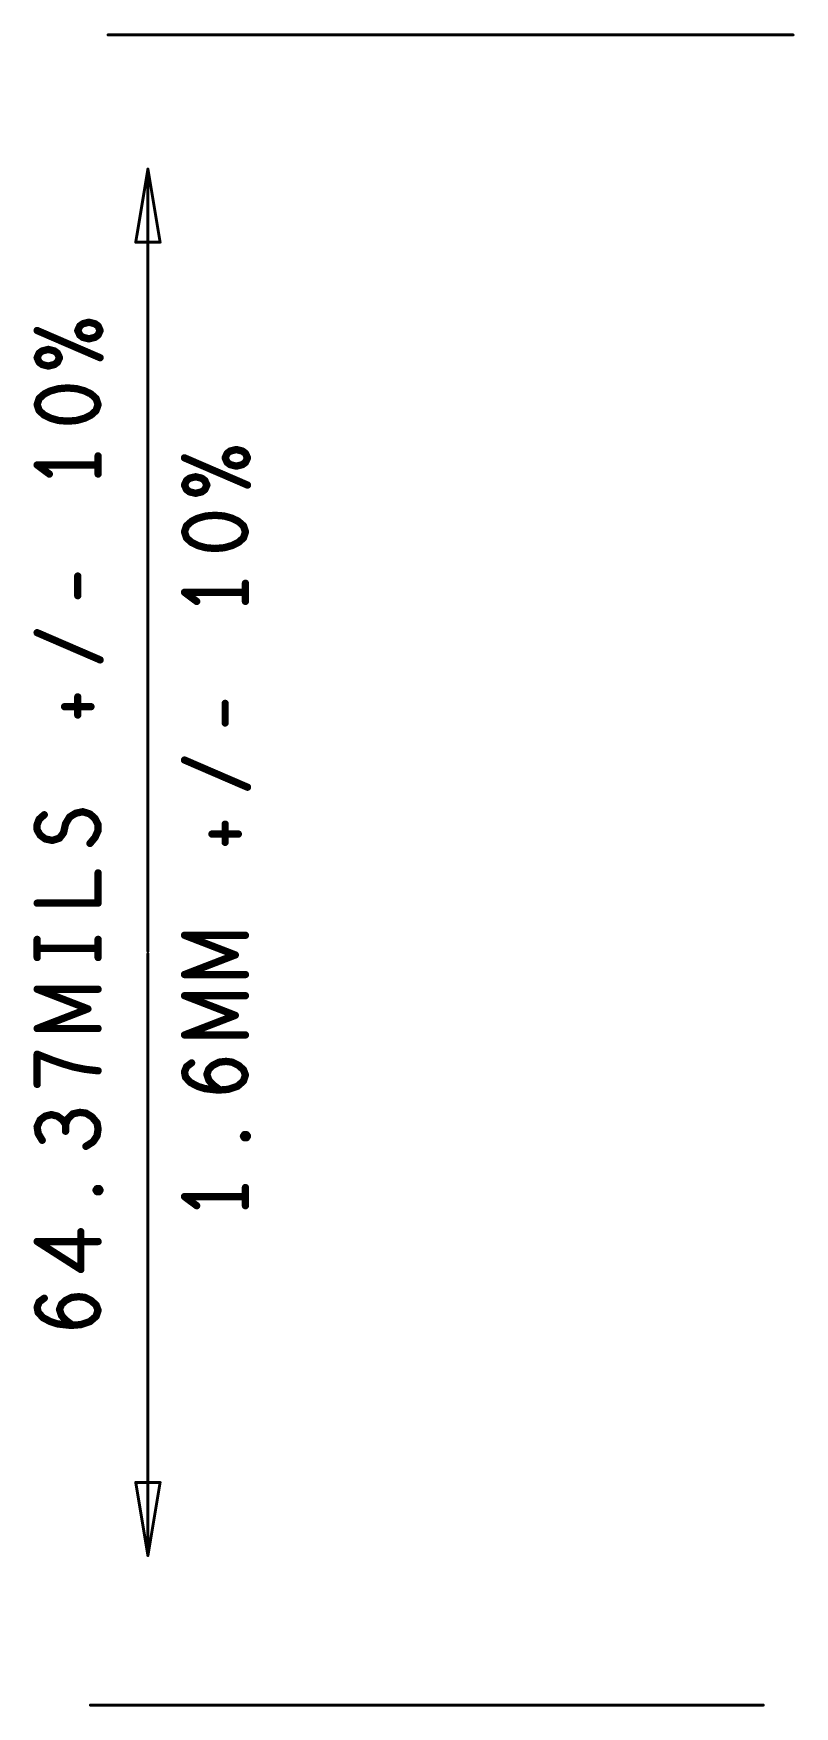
# Model space of a CAD drawing. Extents: x -14.2 to 19.9, y -5.2 to 16.9.
# Drawn here: x 8.405 to 9.966, y 9.412 to 12.845 of the extents above; entities that cross this region are included whole.
import ezdxf

# ---------------------------------------------------------------- set-up
doc = ezdxf.new("R2010")
doc.units = 0
doc.layers.get('0').update_dxf_attribs({"linetype": 'CONTINUOUS'})
doc.layers.add('FAB', color=2, linetype='CONTINUOUS')

# ---------------------------------------------------------------- blocks, each defined once
blk = doc.blocks.new('ROUND_1')
at = {"const_width": 0.003}
blk.add_lwpolyline([(-0.0015, 0, 1), (0.0015, 0, 1)], format="xyb", close=True, dxfattribs=at)
blk = doc.blocks.new('ROUND_105')
at = {"const_width": 0.0075}
blk.add_lwpolyline([(-0.00375, 0, 1), (0.00375, 0, 1)], format="xyb", close=True, dxfattribs=at)

msp = doc.modelspace()

# ---------------------------------------------------------------- linework, layer by layer
at = {"layer": 'FAB'}
for points, const_width in [([(9.963, 12.8424), (8.558, 12.8424)], 0.006), ([(8.6399, 12.5671), (8.6149, 12.4171)], 0.006), ([(8.6649, 12.4171), (8.6399, 12.5671)], 0.006), ([(8.6399, 10.9621), (8.6399, 12.5671)], 0.006), ([(8.6149, 12.4171), (8.6649, 12.4171)], 0.006), ([(8.5064, 12.2497), (8.5002, 12.2451)], 0.015), ([(8.5189, 12.2528), (8.5064, 12.2497)], 0.015), ([(8.5314, 12.2497), (8.5189, 12.2528)], 0.015), ([(8.5377, 12.2451), (8.5314, 12.2497)], 0.015), ([(8.5418, 12.18), (8.4127, 12.2358)], 0.015), ([(8.5002, 12.2451), (8.496, 12.2358)], 0.015), ([(8.496, 12.2358), (8.5002, 12.2265)], 0.015), ([(8.5002, 12.2265), (8.5064, 12.2218)], 0.015), ([(8.5064, 12.2218), (8.5189, 12.2187)], 0.015), ([(8.5189, 12.2187), (8.5314, 12.2218)], 0.015), ([(8.5314, 12.2218), (8.5377, 12.2265)], 0.015), ([(8.5418, 12.2358), (8.5377, 12.2451)], 0.015), ([(8.5377, 12.2265), (8.5418, 12.2358)], 0.015), ([(8.4168, 12.1893), (8.4127, 12.18)], 0.015), ([(8.4127, 12.18), (8.4168, 12.1707)], 0.015), ([(8.4231, 12.1939), (8.4168, 12.1893)], 0.015), ([(8.4356, 12.197), (8.4231, 12.1939)], 0.015), ([(8.4481, 12.1939), (8.4356, 12.197)], 0.015), ([(8.4543, 12.1893), (8.4481, 12.1939)], 0.015), ([(8.4585, 12.18), (8.4543, 12.1893)], 0.015), ([(8.4543, 12.1707), (8.4585, 12.18)], 0.015), ([(8.4168, 12.1707), (8.4231, 12.166)], 0.015), ([(8.4231, 12.166), (8.4356, 12.1629)], 0.015), ([(8.4356, 12.1629), (8.4481, 12.166)], 0.015), ([(8.4481, 12.166), (8.4543, 12.1707)], 0.015), ([(8.4398, 12.1118), (8.4273, 12.1056)], 0.015), ([(8.4564, 12.1164), (8.4398, 12.1118)], 0.015), ([(8.4752, 12.118), (8.4564, 12.1164)], 0.015), ([(8.4939, 12.1164), (8.4752, 12.118)], 0.015), ([(8.5106, 12.1118), (8.4939, 12.1164)], 0.015), ([(8.5231, 12.1056), (8.5106, 12.1118)], 0.015), ([(8.4168, 12.0963), (8.4127, 12.0839)], 0.015), ([(8.4127, 12.0839), (8.4168, 12.0715)], 0.015), ([(8.4273, 12.1056), (8.4168, 12.0963)], 0.015), ([(8.5335, 12.0963), (8.5231, 12.1056)], 0.015), ([(8.5377, 12.0839), (8.5335, 12.0963)], 0.015), ([(8.5335, 12.0715), (8.5377, 12.0839)], 0.015), ([(8.4168, 12.0715), (8.4273, 12.0622)], 0.015), ([(8.4273, 12.0622), (8.4398, 12.056)], 0.015), ([(8.4398, 12.056), (8.4564, 12.0513)], 0.015), ([(8.4564, 12.0513), (8.4752, 12.0498)], 0.015), ([(8.4752, 12.0498), (8.4939, 12.0513)], 0.015), ([(8.4939, 12.0513), (8.5106, 12.056)], 0.015), ([(8.5106, 12.056), (8.5231, 12.0622)], 0.015), ([(8.5231, 12.0622), (8.5335, 12.0715)], 0.015), ([(8.5377, 11.9413), (8.5377, 11.9785)], 0.015), ([(8.8441, 11.9187), (8.7149, 11.9745)], 0.015), ([(8.8024, 11.9838), (8.7983, 11.9745)], 0.015), ([(8.7983, 11.9745), (8.8024, 11.9652)], 0.015), ([(8.8087, 11.9885), (8.8024, 11.9838)], 0.015), ([(8.8212, 11.9916), (8.8087, 11.9885)], 0.015), ([(8.8337, 11.9885), (8.8212, 11.9916)], 0.015), ([(8.8399, 11.9838), (8.8337, 11.9885)], 0.015), ([(8.8441, 11.9745), (8.8399, 11.9838)], 0.015), ([(8.8399, 11.9652), (8.8441, 11.9745)], 0.015), ([(8.5377, 11.9599), (8.4127, 11.9599)], 0.015), ([(8.4127, 11.9599), (8.4377, 11.9413)], 0.015), ([(8.8024, 11.9652), (8.8087, 11.9606)], 0.015), ([(8.8087, 11.9606), (8.8212, 11.9575)], 0.015), ([(8.8212, 11.9575), (8.8337, 11.9606)], 0.015), ([(8.8337, 11.9606), (8.8399, 11.9652)], 0.015), ([(8.7191, 11.928), (8.7149, 11.9187)], 0.015), ([(8.7149, 11.9187), (8.7191, 11.9094)], 0.015), ([(8.7253, 11.9327), (8.7191, 11.928)], 0.015), ([(8.7191, 11.9094), (8.7253, 11.9048)], 0.015), ([(8.7378, 11.9358), (8.7253, 11.9327)], 0.015), ([(8.7503, 11.9327), (8.7378, 11.9358)], 0.015), ([(8.7566, 11.928), (8.7503, 11.9327)], 0.015), ([(8.7503, 11.9048), (8.7566, 11.9094)], 0.015), ([(8.7608, 11.9187), (8.7566, 11.928)], 0.015), ([(8.7566, 11.9094), (8.7608, 11.9187)], 0.015), ([(8.7253, 11.9048), (8.7378, 11.9017)], 0.015), ([(8.7378, 11.9017), (8.7503, 11.9048)], 0.015), ([(8.7295, 11.8443), (8.7191, 11.835)], 0.015), ([(8.742, 11.8505), (8.7295, 11.8443)], 0.015), ([(8.7587, 11.8552), (8.742, 11.8505)], 0.015), ([(8.7774, 11.8567), (8.7587, 11.8552)], 0.015), ([(8.7962, 11.8552), (8.7774, 11.8567)], 0.015), ([(8.8128, 11.8505), (8.7962, 11.8552)], 0.015), ([(8.8253, 11.8443), (8.8128, 11.8505)], 0.015), ([(8.8358, 11.835), (8.8253, 11.8443)], 0.015), ([(8.7191, 11.835), (8.7149, 11.8226)], 0.015), ([(8.7149, 11.8226), (8.7191, 11.8102)], 0.015), ([(8.7191, 11.8102), (8.7295, 11.8009)], 0.015), ([(8.8253, 11.8009), (8.8358, 11.8102)], 0.015), ([(8.8399, 11.8226), (8.8358, 11.835)], 0.015), ([(8.8358, 11.8102), (8.8399, 11.8226)], 0.015), ([(8.7295, 11.8009), (8.742, 11.7947)], 0.015), ([(8.742, 11.7947), (8.7587, 11.7901)], 0.015), ([(8.7587, 11.7901), (8.7774, 11.7885)], 0.015), ([(8.7774, 11.7885), (8.7962, 11.7901)], 0.015), ([(8.7962, 11.7901), (8.8128, 11.7947)], 0.015), ([(8.8128, 11.7947), (8.8253, 11.8009)], 0.015), ([(8.496, 11.6917), (8.496, 11.732)], 0.015), ([(8.8399, 11.68), (8.8399, 11.7172)], 0.015), ([(8.8399, 11.6986), (8.7149, 11.6986)], 0.015), ([(8.7149, 11.6986), (8.7399, 11.68)], 0.015), ([(8.5418, 11.56), (8.4127, 11.6158)], 0.015), ([(8.6399, 11.5271), (8.6399, 10.9621)], 0.006), ([(8.4689, 11.4639), (8.5231, 11.4639)], 0.015), ([(8.496, 11.4468), (8.496, 11.484)], 0.015), ([(8.7983, 11.4305), (8.7983, 11.4708)], 0.015), ([(8.8441, 11.2987), (8.7149, 11.3545)], 0.015), ([(8.4127, 11.2221), (8.4168, 11.2329)], 0.015), ([(8.4127, 11.2112), (8.4127, 11.2221)], 0.015), ([(8.4168, 11.2329), (8.4273, 11.2422)], 0.015), ([(8.471, 11.2236), (8.4668, 11.205)], 0.015), ([(8.4793, 11.2376), (8.471, 11.2236)], 0.015), ([(8.4918, 11.2453), (8.4793, 11.2376)], 0.015), ([(8.5064, 11.2484), (8.4918, 11.2453)], 0.015), ([(8.521, 11.2438), (8.5064, 11.2484)], 0.015), ([(8.5314, 11.2345), (8.521, 11.2438)], 0.015), ([(8.5377, 11.2221), (8.5314, 11.2345)], 0.015), ([(8.5377, 11.2097), (8.5377, 11.2221)], 0.015), ([(8.7983, 11.1856), (8.7983, 11.2228)], 0.015), ([(8.4189, 11.2004), (8.4127, 11.2112)], 0.015), ([(8.4293, 11.1926), (8.4189, 11.2004)], 0.015), ([(8.4439, 11.1895), (8.4293, 11.1926)], 0.015), ([(8.4585, 11.1942), (8.4439, 11.1895)], 0.015), ([(8.4668, 11.205), (8.4585, 11.1942)], 0.015), ([(8.521, 11.1833), (8.5314, 11.1957)], 0.015), ([(8.5314, 11.1957), (8.5377, 11.2097)], 0.015), ([(8.7712, 11.2026), (8.8253, 11.2026)], 0.015), ([(8.5377, 11.0609), (8.5377, 11.1229)], 0.015), ([(8.4127, 11.0609), (8.5377, 11.0609)], 0.015), ([(8.4127, 10.9493), (8.4127, 10.9865)], 0.015), ([(8.5377, 10.9493), (8.5377, 10.9865)], 0.015), ([(8.8191, 10.9546), (8.7149, 10.9949)], 0.015), ([(8.7149, 10.9949), (8.8399, 10.9949)], 0.015), ([(8.4127, 10.9679), (8.5377, 10.9679)], 0.015), ([(8.6399, 10.9571), (8.6399, 9.7221)], 0.006), ([(8.7149, 10.9143), (8.8191, 10.9546)], 0.015), ([(8.8399, 10.9143), (8.7149, 10.9143)], 0.015), ([(8.5168, 10.8439), (8.4127, 10.8842)], 0.015), ([(8.4127, 10.8842), (8.5377, 10.8842)], 0.015), ([(8.4127, 10.8036), (8.5168, 10.8439)], 0.015), ([(8.8191, 10.8306), (8.7149, 10.8709)], 0.015), ([(8.7149, 10.8709), (8.8399, 10.8709)], 0.015), ([(8.7149, 10.7903), (8.8191, 10.8306)], 0.015), ([(8.5377, 10.8036), (8.4127, 10.8036)], 0.015), ([(8.8399, 10.7903), (8.7149, 10.7903)], 0.015), ([(8.4439, 10.7385), (8.4127, 10.7509)], 0.015), ([(8.4127, 10.7509), (8.4127, 10.6889)], 0.015), ([(8.4668, 10.7307), (8.4439, 10.7385)], 0.015), ([(8.4877, 10.7245), (8.4668, 10.7307)], 0.015), ([(8.5106, 10.7199), (8.4877, 10.7245)], 0.015), ([(8.5377, 10.7168), (8.5106, 10.7199)], 0.015), ([(8.7149, 10.7144), (8.7191, 10.7252)], 0.015), ([(8.717, 10.7035), (8.7149, 10.7144)], 0.015), ([(8.7191, 10.7252), (8.7295, 10.733)], 0.015), ([(8.7608, 10.7097), (8.7649, 10.7206)], 0.015), ([(8.7649, 10.6973), (8.7608, 10.7097)], 0.015), ([(8.7649, 10.7206), (8.7733, 10.7283)], 0.015), ([(8.7733, 10.7283), (8.7858, 10.7345)], 0.015), ([(8.7858, 10.7345), (8.8003, 10.7361)], 0.015), ([(8.8003, 10.7361), (8.8128, 10.7345)], 0.015), ([(8.8128, 10.7345), (8.8253, 10.7283)], 0.015), ([(8.8253, 10.7283), (8.8358, 10.719)], 0.015), ([(8.8358, 10.719), (8.8399, 10.7082)], 0.015), ([(8.8399, 10.7082), (8.8358, 10.6958)], 0.015), ([(8.7274, 10.6927), (8.717, 10.7035)], 0.015), ([(8.742, 10.6849), (8.7274, 10.6927)], 0.015), ([(8.7566, 10.6803), (8.742, 10.6849)], 0.015), ([(8.7837, 10.6772), (8.7566, 10.6803)], 0.015), ([(8.7733, 10.688), (8.7649, 10.6973)], 0.015), ([(8.7879, 10.6772), (8.7733, 10.688)], 0.015), ([(8.8045, 10.6787), (8.7837, 10.6772)], 0.015), ([(8.8233, 10.6849), (8.8045, 10.6787)], 0.015), ([(8.8358, 10.6958), (8.8233, 10.6849)], 0.015), ([(8.4189, 10.616), (8.4127, 10.6021)], 0.015), ([(8.4127, 10.6021), (8.4148, 10.5881)], 0.015), ([(8.4293, 10.6238), (8.4189, 10.616)], 0.015), ([(8.4418, 10.6269), (8.4293, 10.6238)], 0.015), ([(8.4543, 10.6238), (8.4418, 10.6269)], 0.015), ([(8.4648, 10.616), (8.4543, 10.6238)], 0.015), ([(8.471, 10.6067), (8.4648, 10.616)], 0.015), ([(8.4752, 10.6176), (8.471, 10.6067)], 0.015), ([(8.471, 10.6067), (8.471, 10.5928)], 0.015), ([(8.4856, 10.6284), (8.4752, 10.6176)], 0.015), ([(8.5002, 10.6315), (8.4856, 10.6284)], 0.015), ([(8.5127, 10.63), (8.5002, 10.6315)], 0.015), ([(8.5252, 10.6222), (8.5127, 10.63)], 0.015), ([(8.5356, 10.6098), (8.5252, 10.6222)], 0.015), ([(8.5377, 10.5974), (8.5356, 10.6098)], 0.015), ([(8.4148, 10.5881), (8.4231, 10.5742)], 0.015), ([(8.5127, 10.5618), (8.5273, 10.5711)], 0.015), ([(8.5273, 10.5711), (8.5356, 10.5835)], 0.015), ([(8.5356, 10.5835), (8.5377, 10.5974)], 0.015), ([(8.8358, 10.5826), (8.8378, 10.5857)], 0.015), ([(8.8378, 10.5795), (8.8358, 10.5826)], 0.015), ([(8.8378, 10.5857), (8.842, 10.5857)], 0.015), ([(8.842, 10.5795), (8.8378, 10.5795)], 0.015), ([(8.842, 10.5857), (8.8441, 10.5826)], 0.015), ([(8.8441, 10.5826), (8.842, 10.5795)], 0.015), ([(8.5335, 10.4719), (8.5356, 10.475)], 0.015), ([(8.5356, 10.4688), (8.5335, 10.4719)], 0.015), ([(8.5356, 10.475), (8.5398, 10.475)], 0.015), ([(8.5398, 10.4688), (8.5356, 10.4688)], 0.015), ([(8.5398, 10.475), (8.5418, 10.4719)], 0.015), ([(8.5418, 10.4719), (8.5398, 10.4688)], 0.015), ([(8.8399, 10.44), (8.8399, 10.4772)], 0.015), ([(8.8399, 10.4586), (8.7149, 10.4586)], 0.015), ([(8.7149, 10.4586), (8.7399, 10.44)], 0.015), ([(8.5377, 10.3665), (8.4127, 10.3665)], 0.015), ([(8.4127, 10.3665), (8.5023, 10.3091)], 0.015), ([(8.5023, 10.3091), (8.5023, 10.3866)], 0.015), ([(8.4127, 10.2316), (8.4168, 10.2425)], 0.015), ([(8.4148, 10.2208), (8.4127, 10.2316)], 0.015), ([(8.4168, 10.2425), (8.4273, 10.2502)], 0.015), ([(8.4585, 10.227), (8.4627, 10.2378)], 0.015), ([(8.4627, 10.2146), (8.4585, 10.227)], 0.015), ([(8.4627, 10.2378), (8.471, 10.2456)], 0.015), ([(8.471, 10.2456), (8.4835, 10.2518)], 0.015), ([(8.4835, 10.2518), (8.4981, 10.2533)], 0.015), ([(8.4981, 10.2533), (8.5106, 10.2518)], 0.015), ([(8.5106, 10.2518), (8.5231, 10.2456)], 0.015), ([(8.5231, 10.2456), (8.5335, 10.2363)], 0.015), ([(8.5335, 10.2363), (8.5377, 10.2254)], 0.015), ([(8.5377, 10.2254), (8.5335, 10.213)], 0.015), ([(8.4252, 10.2099), (8.4148, 10.2208)], 0.015), ([(8.4398, 10.2022), (8.4252, 10.2099)], 0.015), ([(8.4543, 10.1975), (8.4398, 10.2022)], 0.015), ([(8.4814, 10.1944), (8.4543, 10.1975)], 0.015), ([(8.471, 10.2053), (8.4627, 10.2146)], 0.015), ([(8.4856, 10.1944), (8.471, 10.2053)], 0.015), ([(8.5023, 10.196), (8.4814, 10.1944)], 0.015), ([(8.521, 10.2022), (8.5023, 10.196)], 0.015), ([(8.5335, 10.213), (8.521, 10.2022)], 0.015), ([(8.6149, 9.8721), (8.6399, 9.7221)], 0.006), ([(8.6649, 9.8721), (8.6149, 9.8721)], 0.006), ([(8.6399, 9.7221), (8.6649, 9.8721)], 0.006), ([(9.9019, 9.4153), (8.5219, 9.4153)], 0.006)]:
    msp.add_lwpolyline(points, dxfattribs=dict(at, const_width=const_width))

# ---------------------------------------------------------------- block references
for name, p in [('ROUND_1', (8.558, 12.8424)), ('ROUND_1', (9.963, 12.8424)), ('ROUND_1', (8.6399, 12.5671)), ('ROUND_1', (8.6399, 12.5671)), ('ROUND_1', (8.6399, 12.5671)), ('ROUND_1', (8.6149, 12.4171)), ('ROUND_1', (8.6149, 12.4171)), ('ROUND_1', (8.6649, 12.4171)), ('ROUND_1', (8.6649, 12.4171)), ('ROUND_105', (8.5064, 12.2497)), ('ROUND_105', (8.5064, 12.2497)), ('ROUND_105', (8.5189, 12.2528)), ('ROUND_105', (8.5189, 12.2528)), ('ROUND_105', (8.5314, 12.2497)), ('ROUND_105', (8.5314, 12.2497)), ('ROUND_105', (8.4127, 12.2358)), ('ROUND_105', (8.496, 12.2358)), ('ROUND_105', (8.496, 12.2358)), ('ROUND_105', (8.5002, 12.2451)), ('ROUND_105', (8.5002, 12.2451)), ('ROUND_105', (8.5002, 12.2265)), ('ROUND_105', (8.5002, 12.2265)), ('ROUND_105', (8.5064, 12.2218)), ('ROUND_105', (8.5064, 12.2218)), ('ROUND_105', (8.5189, 12.2187)), ('ROUND_105', (8.5189, 12.2187)), ('ROUND_105', (8.5314, 12.2218)), ('ROUND_105', (8.5314, 12.2218)), ('ROUND_105', (8.5377, 12.2451)), ('ROUND_105', (8.5377, 12.2451)), ('ROUND_105', (8.5377, 12.2265)), ('ROUND_105', (8.5377, 12.2265)), ('ROUND_105', (8.5418, 12.2358)), ('ROUND_105', (8.5418, 12.2358)), ('ROUND_105', (8.4127, 12.18)), ('ROUND_105', (8.4127, 12.18)), ('ROUND_105', (8.4168, 12.1893)), ('ROUND_105', (8.4168, 12.1893)), ('ROUND_105', (8.4231, 12.1939)), ('ROUND_105', (8.4231, 12.1939)), ('ROUND_105', (8.4356, 12.197)), ('ROUND_105', (8.4356, 12.197)), ('ROUND_105', (8.4481, 12.1939)), ('ROUND_105', (8.4481, 12.1939)), ('ROUND_105', (8.4543, 12.1893)), ('ROUND_105', (8.4543, 12.1893)), ('ROUND_105', (8.4585, 12.18)), ('ROUND_105', (8.4585, 12.18)), ('ROUND_105', (8.5418, 12.18)), ('ROUND_105', (8.4168, 12.1707)), ('ROUND_105', (8.4168, 12.1707)), ('ROUND_105', (8.4231, 12.166)), ('ROUND_105', (8.4231, 12.166)), ('ROUND_105', (8.4356, 12.1629)), ('ROUND_105', (8.4356, 12.1629)), ('ROUND_105', (8.4481, 12.166)), ('ROUND_105', (8.4481, 12.166)), ('ROUND_105', (8.4543, 12.1707)), ('ROUND_105', (8.4543, 12.1707)), ('ROUND_105', (8.4398, 12.1118)), ('ROUND_105', (8.4398, 12.1118)), ('ROUND_105', (8.4564, 12.1164)), ('ROUND_105', (8.4564, 12.1164)), ('ROUND_105', (8.4752, 12.118)), ('ROUND_105', (8.4752, 12.118)), ('ROUND_105', (8.4939, 12.1164)), ('ROUND_105', (8.4939, 12.1164)), ('ROUND_105', (8.5106, 12.1118)), ('ROUND_105', (8.5106, 12.1118)), ('ROUND_105', (8.4127, 12.0839)), ('ROUND_105', (8.4127, 12.0839)), ('ROUND_105', (8.4168, 12.0963)), ('ROUND_105', (8.4168, 12.0963)), ('ROUND_105', (8.4273, 12.1056)), ('ROUND_105', (8.4273, 12.1056)), ('ROUND_105', (8.5231, 12.1056)), ('ROUND_105', (8.5231, 12.1056)), ('ROUND_105', (8.5335, 12.0963)), ('ROUND_105', (8.5335, 12.0963)), ('ROUND_105', (8.5377, 12.0839)), ('ROUND_105', (8.5377, 12.0839)), ('ROUND_105', (8.4168, 12.0715)), ('ROUND_105', (8.4168, 12.0715)), ('ROUND_105', (8.4273, 12.0622)), ('ROUND_105', (8.4273, 12.0622)), ('ROUND_105', (8.4398, 12.056)), ('ROUND_105', (8.4398, 12.056)), ('ROUND_105', (8.4564, 12.0513)), ('ROUND_105', (8.4564, 12.0513)), ('ROUND_105', (8.4752, 12.0498)), ('ROUND_105', (8.4752, 12.0498)), ('ROUND_105', (8.4939, 12.0513)), ('ROUND_105', (8.4939, 12.0513)), ('ROUND_105', (8.5106, 12.056)), ('ROUND_105', (8.5106, 12.056)), ('ROUND_105', (8.5231, 12.0622)), ('ROUND_105', (8.5231, 12.0622)), ('ROUND_105', (8.5335, 12.0715)), ('ROUND_105', (8.5335, 12.0715)), ('ROUND_105', (8.5377, 11.9785)), ('ROUND_105', (8.7149, 11.9745)), ('ROUND_105', (8.7983, 11.9745)), ('ROUND_105', (8.7983, 11.9745)), ('ROUND_105', (8.8024, 11.9838)), ('ROUND_105', (8.8024, 11.9838)), ('ROUND_105', (8.8087, 11.9885)), ('ROUND_105', (8.8087, 11.9885)), ('ROUND_105', (8.8212, 11.9916)), ('ROUND_105', (8.8212, 11.9916)), ('ROUND_105', (8.8337, 11.9885)), ('ROUND_105', (8.8337, 11.9885)), ('ROUND_105', (8.8399, 11.9838)), ('ROUND_105', (8.8399, 11.9838)), ('ROUND_105', (8.8441, 11.9745)), ('ROUND_105', (8.8441, 11.9745)), ('ROUND_105', (8.4127, 11.9599)), ('ROUND_105', (8.4127, 11.9599)), ('ROUND_105', (8.4377, 11.9413)), ('ROUND_105', (8.5377, 11.9599)), ('ROUND_105', (8.5377, 11.9413)), ('ROUND_105', (8.8024, 11.9652)), ('ROUND_105', (8.8024, 11.9652)), ('ROUND_105', (8.8087, 11.9606)), ('ROUND_105', (8.8087, 11.9606)), ('ROUND_105', (8.8212, 11.9575)), ('ROUND_105', (8.8212, 11.9575)), ('ROUND_105', (8.8337, 11.9606)), ('ROUND_105', (8.8337, 11.9606)), ('ROUND_105', (8.8399, 11.9652)), ('ROUND_105', (8.8399, 11.9652)), ('ROUND_105', (8.7149, 11.9187)), ('ROUND_105', (8.7149, 11.9187)), ('ROUND_105', (8.7191, 11.928)), ('ROUND_105', (8.7191, 11.928)), ('ROUND_105', (8.7191, 11.9094)), ('ROUND_105', (8.7191, 11.9094)), ('ROUND_105', (8.7253, 11.9327)), ('ROUND_105', (8.7253, 11.9327)), ('ROUND_105', (8.7378, 11.9358)), ('ROUND_105', (8.7378, 11.9358)), ('ROUND_105', (8.7503, 11.9327)), ('ROUND_105', (8.7503, 11.9327)), ('ROUND_105', (8.7566, 11.928)), ('ROUND_105', (8.7566, 11.928)), ('ROUND_105', (8.7566, 11.9094)), ('ROUND_105', (8.7566, 11.9094)), ('ROUND_105', (8.7608, 11.9187)), ('ROUND_105', (8.7608, 11.9187)), ('ROUND_105', (8.8441, 11.9187)), ('ROUND_105', (8.7253, 11.9048)), ('ROUND_105', (8.7253, 11.9048)), ('ROUND_105', (8.7378, 11.9017)), ('ROUND_105', (8.7378, 11.9017)), ('ROUND_105', (8.7503, 11.9048)), ('ROUND_105', (8.7503, 11.9048)), ('ROUND_105', (8.7295, 11.8443)), ('ROUND_105', (8.7295, 11.8443)), ('ROUND_105', (8.742, 11.8505)), ('ROUND_105', (8.742, 11.8505)), ('ROUND_105', (8.7587, 11.8552)), ('ROUND_105', (8.7587, 11.8552)), ('ROUND_105', (8.7774, 11.8567)), ('ROUND_105', (8.7774, 11.8567)), ('ROUND_105', (8.7962, 11.8552)), ('ROUND_105', (8.7962, 11.8552)), ('ROUND_105', (8.8128, 11.8505)), ('ROUND_105', (8.8128, 11.8505)), ('ROUND_105', (8.8253, 11.8443)), ('ROUND_105', (8.8253, 11.8443)), ('ROUND_105', (8.7149, 11.8226)), ('ROUND_105', (8.7149, 11.8226)), ('ROUND_105', (8.7191, 11.835)), ('ROUND_105', (8.7191, 11.835)), ('ROUND_105', (8.7191, 11.8102)), ('ROUND_105', (8.7191, 11.8102)), ('ROUND_105', (8.8358, 11.835)), ('ROUND_105', (8.8358, 11.835)), ('ROUND_105', (8.8358, 11.8102)), ('ROUND_105', (8.8358, 11.8102)), ('ROUND_105', (8.8399, 11.8226)), ('ROUND_105', (8.8399, 11.8226)), ('ROUND_105', (8.7295, 11.8009)), ('ROUND_105', (8.7295, 11.8009)), ('ROUND_105', (8.742, 11.7947)), ('ROUND_105', (8.742, 11.7947)), ('ROUND_105', (8.7587, 11.7901)), ('ROUND_105', (8.7587, 11.7901)), ('ROUND_105', (8.7774, 11.7885)), ('ROUND_105', (8.7774, 11.7885)), ('ROUND_105', (8.7962, 11.7901)), ('ROUND_105', (8.7962, 11.7901)), ('ROUND_105', (8.8128, 11.7947)), ('ROUND_105', (8.8128, 11.7947)), ('ROUND_105', (8.8253, 11.8009)), ('ROUND_105', (8.8253, 11.8009)), ('ROUND_105', (8.496, 11.732)), ('ROUND_105', (8.8399, 11.7172)), ('ROUND_105', (8.496, 11.6917)), ('ROUND_105', (8.7149, 11.6986)), ('ROUND_105', (8.7149, 11.6986)), ('ROUND_105', (8.7399, 11.68)), ('ROUND_105', (8.8399, 11.6986)), ('ROUND_105', (8.8399, 11.68)), ('ROUND_105', (8.4127, 11.6158)), ('ROUND_105', (8.5418, 11.56)), ('ROUND_1', (8.6399, 11.5271)), ('ROUND_105', (8.4689, 11.4639)), ('ROUND_105', (8.496, 11.484)), ('ROUND_105', (8.5231, 11.4639)), ('ROUND_105', (8.7983, 11.4708)), ('ROUND_105', (8.496, 11.4468)), ('ROUND_105', (8.7983, 11.4305)), ('ROUND_105', (8.7149, 11.3545)), ('ROUND_105', (8.8441, 11.2987)), ('ROUND_105', (8.4127, 11.2221)), ('ROUND_105', (8.4127, 11.2221)), ('ROUND_105', (8.4168, 11.2329)), ('ROUND_105', (8.4168, 11.2329)), ('ROUND_105', (8.4273, 11.2422)), ('ROUND_105', (8.471, 11.2236)), ('ROUND_105', (8.471, 11.2236)), ('ROUND_105', (8.4793, 11.2376)), ('ROUND_105', (8.4793, 11.2376)), ('ROUND_105', (8.4918, 11.2453)), ('ROUND_105', (8.4918, 11.2453)), ('ROUND_105', (8.5064, 11.2484)), ('ROUND_105', (8.5064, 11.2484)), ('ROUND_105', (8.521, 11.2438)), ('ROUND_105', (8.521, 11.2438)), ('ROUND_105', (8.5314, 11.2345)), ('ROUND_105', (8.5314, 11.2345)), ('ROUND_105', (8.5377, 11.2221)), ('ROUND_105', (8.5377, 11.2221)), ('ROUND_105', (8.7983, 11.2228)), ('ROUND_105', (8.4127, 11.2112)), ('ROUND_105', (8.4127, 11.2112)), ('ROUND_105', (8.4189, 11.2004)), ('ROUND_105', (8.4189, 11.2004)), ('ROUND_105', (8.4293, 11.1926)), ('ROUND_105', (8.4293, 11.1926)), ('ROUND_105', (8.4439, 11.1895)), ('ROUND_105', (8.4439, 11.1895)), ('ROUND_105', (8.4585, 11.1942)), ('ROUND_105', (8.4585, 11.1942)), ('ROUND_105', (8.4668, 11.205)), ('ROUND_105', (8.4668, 11.205)), ('ROUND_105', (8.5314, 11.1957)), ('ROUND_105', (8.5314, 11.1957)), ('ROUND_105', (8.5377, 11.2097)), ('ROUND_105', (8.5377, 11.2097)), ('ROUND_105', (8.7712, 11.2026)), ('ROUND_105', (8.7983, 11.1856)), ('ROUND_105', (8.8253, 11.2026)), ('ROUND_105', (8.521, 11.1833)), ('ROUND_105', (8.5377, 11.1229)), ('ROUND_105', (8.4127, 11.0609)), ('ROUND_105', (8.5377, 11.0609)), ('ROUND_105', (8.5377, 11.0609)), ('ROUND_105', (8.4127, 10.9865)), ('ROUND_105', (8.5377, 10.9865)), ('ROUND_105', (8.7149, 10.9949)), ('ROUND_105', (8.7149, 10.9949)), ('ROUND_105', (8.8399, 10.9949)), ('ROUND_105', (8.4127, 10.9679)), ('ROUND_105', (8.4127, 10.9493)), ('ROUND_105', (8.5377, 10.9679)), ('ROUND_105', (8.5377, 10.9493)), ('ROUND_1', (8.6399, 10.9621)), ('ROUND_1', (8.6399, 10.9621)), ('ROUND_1', (8.6399, 10.9571)), ('ROUND_105', (8.8191, 10.9546)), ('ROUND_105', (8.8191, 10.9546)), ('ROUND_105', (8.7149, 10.9143)), ('ROUND_105', (8.7149, 10.9143)), ('ROUND_105', (8.8399, 10.9143)), ('ROUND_105', (8.4127, 10.8842)), ('ROUND_105', (8.4127, 10.8842)), ('ROUND_105', (8.5377, 10.8842)), ('ROUND_105', (8.5168, 10.8439)), ('ROUND_105', (8.5168, 10.8439)), ('ROUND_105', (8.7149, 10.8709)), ('ROUND_105', (8.7149, 10.8709)), ('ROUND_105', (8.8399, 10.8709)), ('ROUND_105', (8.8191, 10.8306)), ('ROUND_105', (8.8191, 10.8306)), ('ROUND_105', (8.4127, 10.8036)), ('ROUND_105', (8.4127, 10.8036)), ('ROUND_105', (8.5377, 10.8036)), ('ROUND_105', (8.7149, 10.7903)), ('ROUND_105', (8.7149, 10.7903)), ('ROUND_105', (8.8399, 10.7903)), ('ROUND_105', (8.4127, 10.7509)), ('ROUND_105', (8.4127, 10.7509)), ('ROUND_105', (8.4439, 10.7385)), ('ROUND_105', (8.4439, 10.7385)), ('ROUND_105', (8.4668, 10.7307)), ('ROUND_105', (8.4668, 10.7307)), ('ROUND_105', (8.4877, 10.7245)), ('ROUND_105', (8.4877, 10.7245)), ('ROUND_105', (8.5106, 10.7199)), ('ROUND_105', (8.5106, 10.7199)), ('ROUND_105', (8.5377, 10.7168)), ('ROUND_105', (8.7149, 10.7144)), ('ROUND_105', (8.7149, 10.7144)), ('ROUND_105', (8.7191, 10.7252)), ('ROUND_105', (8.7191, 10.7252)), ('ROUND_105', (8.7295, 10.733)), ('ROUND_105', (8.7608, 10.7097)), ('ROUND_105', (8.7608, 10.7097)), ('ROUND_105', (8.7649, 10.7206)), ('ROUND_105', (8.7649, 10.7206)), ('ROUND_105', (8.7733, 10.7283)), ('ROUND_105', (8.7733, 10.7283)), ('ROUND_105', (8.7858, 10.7345)), ('ROUND_105', (8.7858, 10.7345)), ('ROUND_105', (8.8003, 10.7361)), ('ROUND_105', (8.8003, 10.7361)), ('ROUND_105', (8.8128, 10.7345)), ('ROUND_105', (8.8128, 10.7345)), ('ROUND_105', (8.8253, 10.7283)), ('ROUND_105', (8.8253, 10.7283)), ('ROUND_105', (8.8358, 10.719)), ('ROUND_105', (8.8358, 10.719)), ('ROUND_105', (8.8399, 10.7082)), ('ROUND_105', (8.8399, 10.7082)), ('ROUND_105', (8.4127, 10.6889)), ('ROUND_105', (8.717, 10.7035)), ('ROUND_105', (8.717, 10.7035)), ('ROUND_105', (8.7274, 10.6927)), ('ROUND_105', (8.7274, 10.6927)), ('ROUND_105', (8.742, 10.6849)), ('ROUND_105', (8.742, 10.6849)), ('ROUND_105', (8.7566, 10.6803)), ('ROUND_105', (8.7566, 10.6803)), ('ROUND_105', (8.7649, 10.6973)), ('ROUND_105', (8.7649, 10.6973)), ('ROUND_105', (8.7733, 10.688)), ('ROUND_105', (8.7733, 10.688)), ('ROUND_105', (8.7837, 10.6772)), ('ROUND_105', (8.7837, 10.6772)), ('ROUND_105', (8.7879, 10.6772)), ('ROUND_105', (8.8045, 10.6787)), ('ROUND_105', (8.8045, 10.6787)), ('ROUND_105', (8.8233, 10.6849)), ('ROUND_105', (8.8233, 10.6849)), ('ROUND_105', (8.8358, 10.6958)), ('ROUND_105', (8.8358, 10.6958)), ('ROUND_105', (8.4127, 10.6021)), ('ROUND_105', (8.4127, 10.6021)), ('ROUND_105', (8.4189, 10.616)), ('ROUND_105', (8.4189, 10.616)), ('ROUND_105', (8.4293, 10.6238)), ('ROUND_105', (8.4293, 10.6238)), ('ROUND_105', (8.4418, 10.6269)), ('ROUND_105', (8.4418, 10.6269)), ('ROUND_105', (8.4543, 10.6238)), ('ROUND_105', (8.4543, 10.6238)), ('ROUND_105', (8.4648, 10.616)), ('ROUND_105', (8.4648, 10.616)), ('ROUND_105', (8.471, 10.6067)), ('ROUND_105', (8.471, 10.6067)), ('ROUND_105', (8.471, 10.6067)), ('ROUND_105', (8.4752, 10.6176)), ('ROUND_105', (8.4752, 10.6176)), ('ROUND_105', (8.4856, 10.6284)), ('ROUND_105', (8.4856, 10.6284)), ('ROUND_105', (8.5002, 10.6315)), ('ROUND_105', (8.5002, 10.6315)), ('ROUND_105', (8.5127, 10.63)), ('ROUND_105', (8.5127, 10.63)), ('ROUND_105', (8.5252, 10.6222)), ('ROUND_105', (8.5252, 10.6222)), ('ROUND_105', (8.5356, 10.6098)), ('ROUND_105', (8.5356, 10.6098)), ('ROUND_105', (8.4148, 10.5881)), ('ROUND_105', (8.4148, 10.5881)), ('ROUND_105', (8.4231, 10.5742)), ('ROUND_105', (8.471, 10.5928)), ('ROUND_105', (8.5273, 10.5711)), ('ROUND_105', (8.5273, 10.5711)), ('ROUND_105', (8.5356, 10.5835)), ('ROUND_105', (8.5356, 10.5835)), ('ROUND_105', (8.5377, 10.5974)), ('ROUND_105', (8.5377, 10.5974)), ('ROUND_105', (8.8358, 10.5826)), ('ROUND_105', (8.8358, 10.5826)), ('ROUND_105', (8.8378, 10.5857)), ('ROUND_105', (8.8378, 10.5857)), ('ROUND_105', (8.8378, 10.5795)), ('ROUND_105', (8.8378, 10.5795)), ('ROUND_105', (8.842, 10.5857)), ('ROUND_105', (8.842, 10.5857)), ('ROUND_105', (8.842, 10.5795)), ('ROUND_105', (8.842, 10.5795)), ('ROUND_105', (8.8441, 10.5826)), ('ROUND_105', (8.8441, 10.5826)), ('ROUND_105', (8.5127, 10.5618)), ('ROUND_105', (8.5335, 10.4719)), ('ROUND_105', (8.5335, 10.4719)), ('ROUND_105', (8.5356, 10.475)), ('ROUND_105', (8.5356, 10.475)), ('ROUND_105', (8.5356, 10.4688)), ('ROUND_105', (8.5356, 10.4688)), ('ROUND_105', (8.5398, 10.475)), ('ROUND_105', (8.5398, 10.475)), ('ROUND_105', (8.5398, 10.4688)), ('ROUND_105', (8.5398, 10.4688)), ('ROUND_105', (8.5418, 10.4719)), ('ROUND_105', (8.5418, 10.4719)), ('ROUND_105', (8.8399, 10.4772)), ('ROUND_105', (8.7149, 10.4586)), ('ROUND_105', (8.7149, 10.4586)), ('ROUND_105', (8.7399, 10.44)), ('ROUND_105', (8.8399, 10.4586)), ('ROUND_105', (8.8399, 10.44)), ('ROUND_105', (8.4127, 10.3665)), ('ROUND_105', (8.4127, 10.3665)), ('ROUND_105', (8.5023, 10.3866)), ('ROUND_105', (8.5377, 10.3665)), ('ROUND_105', (8.5023, 10.3091)), ('ROUND_105', (8.5023, 10.3091)), ('ROUND_105', (8.4127, 10.2316)), ('ROUND_105', (8.4127, 10.2316)), ('ROUND_105', (8.4168, 10.2425)), ('ROUND_105', (8.4168, 10.2425)), ('ROUND_105', (8.4273, 10.2502)), ('ROUND_105', (8.4585, 10.227)), ('ROUND_105', (8.4585, 10.227)), ('ROUND_105', (8.4627, 10.2378)), ('ROUND_105', (8.4627, 10.2378)), ('ROUND_105', (8.471, 10.2456)), ('ROUND_105', (8.471, 10.2456)), ('ROUND_105', (8.4835, 10.2518)), ('ROUND_105', (8.4835, 10.2518)), ('ROUND_105', (8.4981, 10.2533)), ('ROUND_105', (8.4981, 10.2533)), ('ROUND_105', (8.5106, 10.2518)), ('ROUND_105', (8.5106, 10.2518)), ('ROUND_105', (8.5231, 10.2456)), ('ROUND_105', (8.5231, 10.2456)), ('ROUND_105', (8.5335, 10.2363)), ('ROUND_105', (8.5335, 10.2363)), ('ROUND_105', (8.5377, 10.2254)), ('ROUND_105', (8.5377, 10.2254)), ('ROUND_105', (8.4148, 10.2208)), ('ROUND_105', (8.4148, 10.2208)), ('ROUND_105', (8.4252, 10.2099)), ('ROUND_105', (8.4252, 10.2099)), ('ROUND_105', (8.4398, 10.2022)), ('ROUND_105', (8.4398, 10.2022)), ('ROUND_105', (8.4543, 10.1975)), ('ROUND_105', (8.4543, 10.1975)), ('ROUND_105', (8.4627, 10.2146)), ('ROUND_105', (8.4627, 10.2146)), ('ROUND_105', (8.471, 10.2053)), ('ROUND_105', (8.471, 10.2053)), ('ROUND_105', (8.4814, 10.1944)), ('ROUND_105', (8.4814, 10.1944)), ('ROUND_105', (8.4856, 10.1944)), ('ROUND_105', (8.5023, 10.196)), ('ROUND_105', (8.5023, 10.196)), ('ROUND_105', (8.521, 10.2022)), ('ROUND_105', (8.521, 10.2022)), ('ROUND_105', (8.5335, 10.213)), ('ROUND_105', (8.5335, 10.213)), ('ROUND_1', (8.6149, 9.8721)), ('ROUND_1', (8.6149, 9.8721)), ('ROUND_1', (8.6649, 9.8721)), ('ROUND_1', (8.6649, 9.8721)), ('ROUND_1', (8.6399, 9.7221)), ('ROUND_1', (8.6399, 9.7221)), ('ROUND_1', (8.6399, 9.7221)), ('ROUND_1', (8.5219, 9.4153)), ('ROUND_1', (9.9019, 9.4153))]:
    msp.add_blockref(name, p, dxfattribs=at)

doc.saveas('drawing.dxf')
